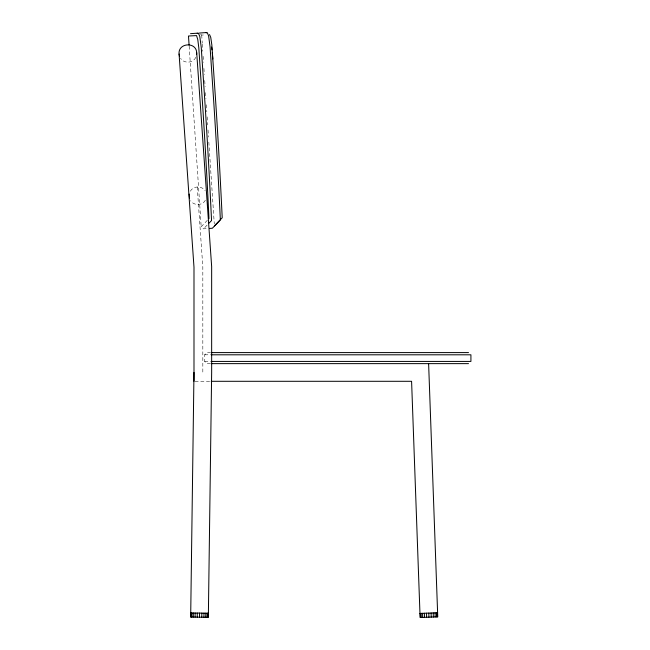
<?xml version="1.0" encoding="UTF-8"?>
<svg xmlns="http://www.w3.org/2000/svg" width="650" height="650" viewBox="0 0 650 650"><rect width="100%" height="100%" fill="white"/><g stroke="black" fill="none" stroke-linecap="round" stroke-linejoin="round"><path stroke-width="0.49" stroke-dasharray="3.25 2.44" d="M195.829 57.289C193.148 63.245 184.056 63.879 180.57 58.354M190.336 191.222C193.253 185.737 201.866 185.583 205.164 190.799M205.359 200.249C202.434 205.741 193.822 205.896 190.523 200.679M207.326 220.301L201.191 226.809L203.531 228.857L208.439 228.516M210.511 363.634L207.066 363.634L204.661 361.424L204.661 354.803L207.066 352.592L210.511 352.592M207.058 225.168L203.531 228.857M200.541 34.068L201.711 35.1L205.384 34.84M204.661 354.803L210.787 354.803M204.661 361.424L210.787 361.424M195.008 381.298L210.186 381.298M197.226 186.924L202.824 266.914L202.824 372.466M201.711 35.1L202.248 43.176M202.312 44.184L202.784 51.252M203.125 56.298L203.523 62.351M203.929 68.413L204.336 74.466M204.734 80.519L205.14 86.58M205.538 92.633L205.944 98.694M206.351 104.747L206.822 111.816M207.155 116.862L207.691 124.938M208.033 129.984L208.504 137.053M208.837 142.098L214.281 223.868M189.158 46.117L201.191 226.809"/><path stroke-width="0.97" d="M193.984 372.409L190.678 617.061L208.341 617.305L211.656 372.531L211.656 266.606L196.706 52.796C196.341 41.446 177.856 42.738 179.083 54.031L193.993 267.223L193.993 381.298M190.978 617.069L191.035 612.974M191.856 617.077L191.912 612.991M193.261 617.094L193.318 613.007M195.089 617.118L195.146 613.031M197.226 617.151L197.275 613.064M199.509 617.183L199.566 613.088M201.793 617.216L201.849 613.121M203.921 617.24L203.978 613.153M205.757 617.264L205.806 613.178M207.155 617.289L207.212 613.194M208.041 617.297L208.097 613.21M196.609 54.332L196.706 52.796M189.174 194.049L189.499 198.616M209.097 223.088L211.543 220.545A923.975 126.181 86.2 0 0 204.961 103.017L201.24 47.328L199.778 36.441L198.38 33.117L190.531 33.662M214.419 225.883L222.211 217.766L221.821 209.731A921.83 125.889 86.2 0 0 215.727 102.245L211.859 45.037L210.754 37.44L209.536 34.547M199.371 33.044L207.196 32.5L208.593 35.831L210.056 46.711L213.777 102.399A923.975 126.181 86.2 0 1 220.358 219.936L212.371 228.239L209.422 228.443M419.965 613.413L437.613 612.779M211.38 352.592L468.512 352.592M211.648 354.803L470.917 354.803L470.917 361.424L211.648 361.424M211.396 363.634L468.512 363.634M211.201 381.298L411.588 381.298L420.111 617.5L437.759 616.866L428.618 363.642M190.734 612.974L208.398 613.21M206.009 32.581L206.432 32.971M197.194 33.199L197.616 33.581M179.083 54.031L179.538 56.29M211.616 47.06L211.973 49.847M212.298 52.788L212.842 58.987M189.093 45.11L188.484 36.018L196.544 35.587L197.779 39.585L198.803 47.791L202.499 103.163A921.83 125.889 86.2 0 1 208.601 210.657L208.983 218.693M437.312 612.788L437.458 616.874M436.426 612.82L436.573 616.907M435.029 612.869L435.175 616.956M433.201 612.934L433.347 617.021M431.072 613.015L431.218 617.102M428.789 613.096L428.935 617.183M426.506 613.178L426.652 617.264M424.377 613.251L424.523 617.337M422.549 613.316L422.695 617.411M421.143 613.372L421.298 617.459M420.266 613.405L420.412 617.492"/></g></svg>
